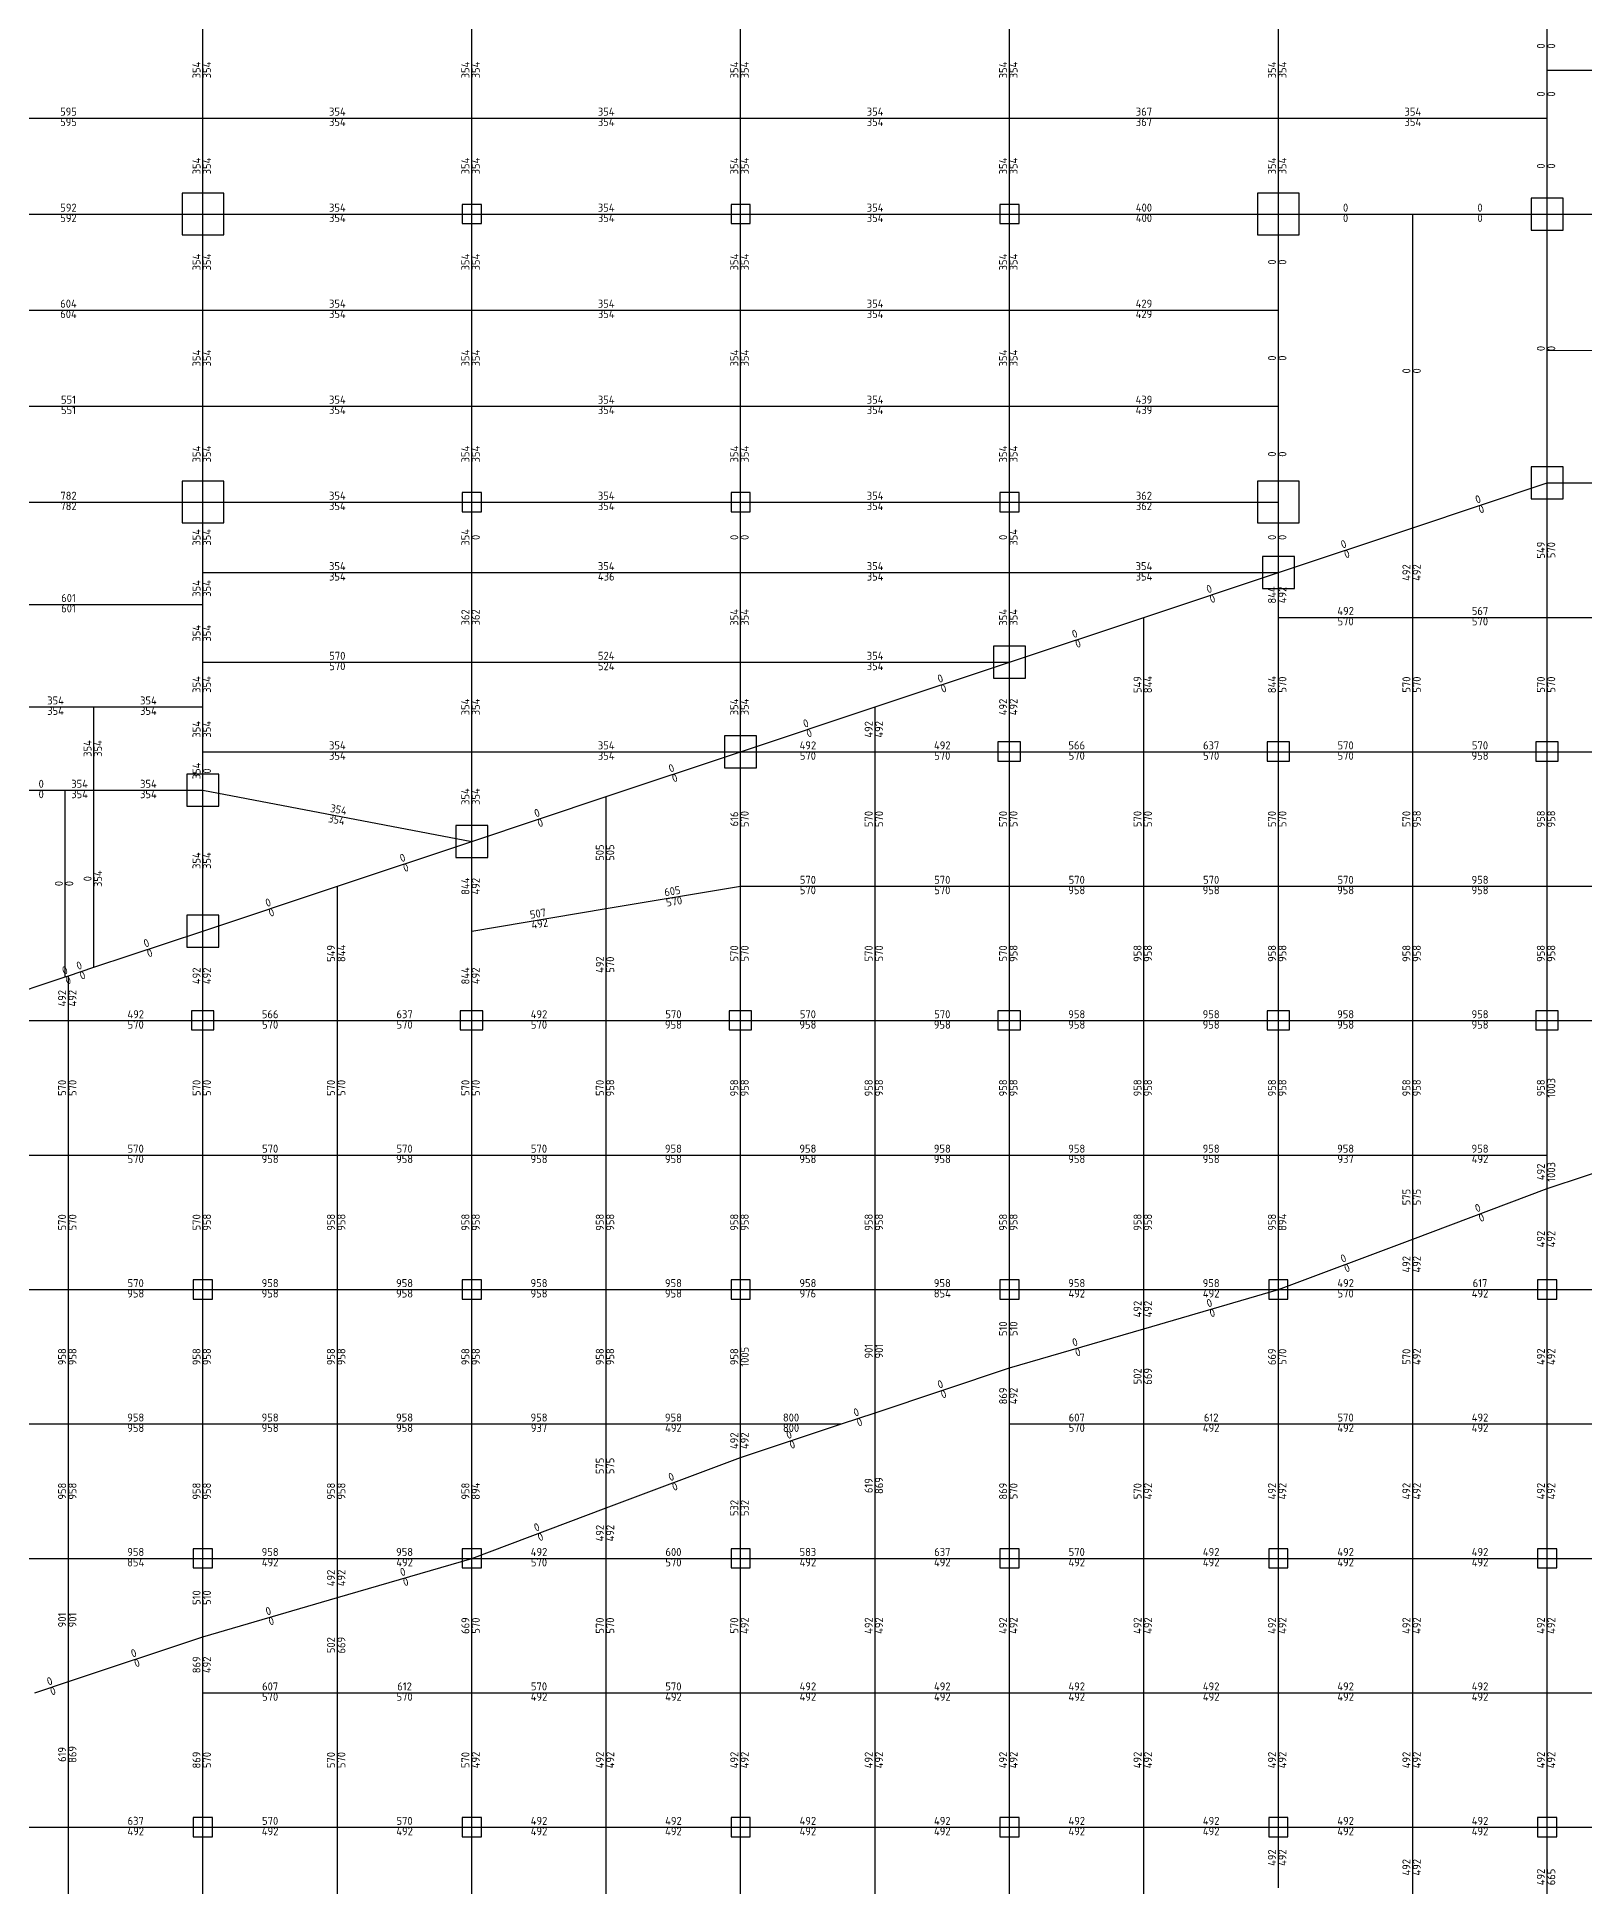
# Model space of a CAD drawing. Header units: millimetres. Extents: x -245177 to 1112891, y -1092030 to 122567.
# Drawn here: x 49805 to 98139, y -8003 to 49765 of the extents above; entities that cross this region are included whole.
import ezdxf
from ezdxf.enums import TextEntityAlignment as Align

# ---------------------------------------------------------------- set-up
doc = ezdxf.new("R2010")
doc.units = ezdxf.units.MM
doc.header["$MEASUREMENT"] = 0
for name, color, linetype in [('13', 4, 'Continuous'), ('dsg', 7, 'Continuous'), ('jiantu', 134, 'Continuous')]:
    doc.layers.add(name, color=color, linetype=linetype)
doc.styles.add('TrueTypeFont', font='yjkeng.shx', dxfattribs={"bigfont": 'yjkchn.shx'})

msp = doc.modelspace()

# ---------------------------------------------------------------- linework, layer by layer
at = {"layer": 'jiantu'}
for p, q in [((54990, 47233), (54990, 50233)), ((63390, 47233), (63390, 50233)), ((71790, 47233), (71790, 50233)), ((80190, 47233), (80190, 50233)), ((88590, 47233), (88590, 50233)), ((96990, 48733), (96990, 50233)), ((96990, 48733), (101190, 48733)), ((96990, 47233), (96990, 48733)), ((46590, 47233), (54990, 47233)), ((54990, 44233), (54990, 47233)), ((54990, 47233), (63390, 47233)), ((63390, 44233), (63390, 47233)), ((63390, 47233), (71790, 47233)), ((71790, 44233), (71790, 47233)), ((71790, 47233), (80190, 47233)), ((80190, 44233), (80190, 47233)), ((80190, 47233), (88590, 47233)), ((88590, 44233), (88590, 47233)), ((88590, 47233), (96990, 47233)), ((96990, 44233), (96990, 47233)), ((46590, 44233), (54990, 44233)), ((54990, 44233), (63390, 44233)), ((54990, 41233), (54990, 44233)), ((63390, 44233), (71790, 44233)), ((63390, 41233), (63390, 44233)), ((71790, 44233), (80190, 44233)), ((71790, 41233), (71790, 44233)), ((80190, 44233), (88590, 44233)), ((80190, 41233), (80190, 44233)), ((88590, 44233), (92790, 44233)), ((88590, 41233), (88590, 44233)), ((92790, 44233), (96990, 44233)), ((92790, 34433), (92790, 44233)), ((96990, 44233), (101190, 44233)), ((96990, 35833), (96990, 44233)), ((46590, 41233), (54990, 41233)), ((54990, 38233), (54990, 41233)), ((54990, 41233), (63390, 41233)), ((63390, 38233), (63390, 41233)), ((63390, 41233), (71790, 41233)), ((71790, 38233), (71790, 41233)), ((71790, 41233), (80190, 41233)), ((80190, 38233), (80190, 41233)), ((80190, 41233), (88590, 41233)), ((88590, 38233), (88590, 41233)), ((97000, 39970), (101190, 39986)), ((46590, 38233), (54990, 38233)), ((54990, 35233), (54990, 38233)), ((54990, 38233), (63390, 38233)), ((63390, 35233), (63390, 38233)), ((63390, 38233), (71790, 38233)), ((71790, 35233), (71790, 38233)), ((71790, 38233), (80190, 38233)), ((80190, 35233), (80190, 38233)), ((80190, 38233), (88590, 38233)), ((88590, 35233), (88590, 38233)), ((92790, 34433), (96990, 35833)), ((96990, 35833), (101190, 35833)), ((96990, 31633), (96990, 35833)), ((46590, 35233), (54990, 35233)), ((54990, 35233), (63390, 35233)), ((54990, 33033), (54990, 35233)), ((63390, 35233), (71790, 35233)), ((63390, 33033), (63390, 35233)), ((71790, 35233), (80190, 35233)), ((71790, 33033), (71790, 35233)), ((80190, 35233), (88590, 35233)), ((80190, 33033), (80190, 35233)), ((88590, 33033), (88590, 35233)), ((88590, 33033), (92790, 34433)), ((92790, 31633), (92790, 34433)), ((54990, 33033), (63390, 33033)), ((54990, 32038), (54990, 33033)), ((63390, 30233), (63390, 33033)), ((63390, 33033), (71790, 33033)), ((71790, 30233), (71790, 33033)), ((71790, 33033), (80190, 33033)), ((80190, 30233), (80190, 33033)), ((80190, 33033), (88590, 33033)), ((84390, 31633), (88590, 33033)), ((88590, 31633), (88590, 33033)), ((46590, 32038), (54990, 32038)), ((54990, 30233), (54990, 32038)), ((80190, 30233), (84390, 31633)), ((84390, 27433), (84390, 31633)), ((88590, 27433), (88590, 31633)), ((88590, 31633), (92790, 31633)), ((92790, 27433), (92790, 31633)), ((92790, 31633), (96990, 31633)), ((96990, 27433), (96990, 31633)), ((96990, 31633), (101190, 31633)), ((54990, 30233), (63390, 30233)), ((54990, 28836), (54990, 30233)), ((63390, 27433), (63390, 30233)), ((63390, 30233), (71790, 30233)), ((71790, 27433), (71790, 30233)), ((71790, 30233), (80190, 30233)), ((75990, 28833), (80190, 30233)), ((80190, 27433), (80190, 30233)), ((49185, 28836), (51585, 28836)), ((51585, 26233), (51585, 28836)), ((51585, 28836), (54990, 28836)), ((54990, 27433), (54990, 28836)), ((71790, 27433), (75990, 28833)), ((75990, 27433), (75990, 28833)), ((54990, 26233), (54990, 27433)), ((54990, 27433), (63390, 27433)), ((63390, 24633), (63390, 27433)), ((63390, 27433), (71790, 27433)), ((67590, 26033), (71790, 27433)), ((71790, 27433), (75990, 27433)), ((71790, 23233), (71790, 27433)), ((75990, 27433), (80190, 27433)), ((75990, 23233), (75990, 27433)), ((80190, 27433), (84390, 27433)), ((80190, 23233), (80190, 27433)), ((84390, 27433), (88590, 27433)), ((84390, 23233), (84390, 27433)), ((88590, 27433), (92790, 27433)), ((88590, 23233), (88590, 27433)), ((92790, 27433), (96990, 27433)), ((92790, 23233), (92790, 27433)), ((96990, 27433), (101190, 27433)), ((96990, 23233), (96990, 27433)), ((49185, 26233), (50690, 26233)), ((50690, 26233), (51585, 26233)), ((50690, 20400), (50690, 26233)), ((51585, 26233), (54990, 26233)), ((51585, 20703), (51585, 26233)), ((54990, 21833), (54990, 26233)), ((54990, 26233), (63390, 24633)), ((63390, 24633), (67590, 26033)), ((67590, 22533), (67590, 26033)), ((59190, 23233), (63390, 24633)), ((63390, 21833), (63390, 24633)), ((54990, 21833), (59190, 23233)), ((59190, 19033), (59190, 23233)), ((67590, 22533), (71790, 23233)), ((71790, 19033), (71790, 23233)), ((71790, 23233), (75990, 23233)), ((75990, 23233), (80190, 23233)), ((75990, 19033), (75990, 23233)), ((80190, 19033), (80190, 23233)), ((80190, 23233), (84390, 23233)), ((84390, 23233), (88590, 23233)), ((84390, 19033), (84390, 23233)), ((88590, 19033), (88590, 23233)), ((88590, 23233), (92790, 23233)), ((92790, 23233), (96990, 23233)), ((92790, 19033), (92790, 23233)), ((96990, 19033), (96990, 23233)), ((96990, 23233), (101190, 23233)), ((63390, 21833), (67590, 22533)), ((67590, 19033), (67590, 22533)), ((51585, 20703), (54990, 21833)), ((54990, 19033), (54990, 21833)), ((63390, 19033), (63390, 21833)), ((46590, 19033), (50690, 20400)), ((50690, 20400), (50790, 20433)), ((50790, 20433), (51585, 20703)), ((50790, 19033), (50790, 20433)), ((46590, 19033), (50790, 19033)), ((50790, 19033), (54990, 19033)), ((50790, 14833), (50790, 19033)), ((54990, 19033), (59190, 19033)), ((54990, 14833), (54990, 19033)), ((59190, 19033), (63390, 19033)), ((59190, 14833), (59190, 19033)), ((63390, 19033), (67590, 19033)), ((63390, 14833), (63390, 19033)), ((67590, 19033), (71790, 19033)), ((67590, 14833), (67590, 19033)), ((71790, 19033), (75990, 19033)), ((71790, 14833), (71790, 19033)), ((75990, 19033), (80190, 19033)), ((75990, 14833), (75990, 19033)), ((80190, 19033), (84390, 19033)), ((80190, 14833), (80190, 19033)), ((84390, 19033), (88590, 19033)), ((84390, 14833), (84390, 19033)), ((88590, 19033), (92790, 19033)), ((88590, 14833), (88590, 19033)), ((92790, 19033), (96990, 19033)), ((92790, 14833), (92790, 19033)), ((96990, 19033), (101190, 19033)), ((96990, 14833), (96990, 19033)), ((96990, 13784), (101190, 15184)), ((46590, 14833), (50790, 14833)), ((50790, 10633), (50790, 14833)), ((50790, 14833), (54990, 14833)), ((54990, 10633), (54990, 14833)), ((54990, 14833), (59190, 14833)), ((59190, 10633), (59190, 14833)), ((59190, 14833), (63390, 14833)), ((63390, 10633), (63390, 14833)), ((63390, 14833), (67590, 14833)), ((67590, 10633), (67590, 14833)), ((67590, 14833), (71790, 14833)), ((71790, 10633), (71790, 14833)), ((71790, 14833), (75990, 14833)), ((75990, 10633), (75990, 14833)), ((75990, 14833), (80190, 14833)), ((80190, 10633), (80190, 14833)), ((80190, 14833), (84390, 14833)), ((84390, 10633), (84390, 14833)), ((84390, 14833), (88590, 14833)), ((88590, 10633), (88590, 14833)), ((88590, 14833), (92790, 14833)), ((92790, 14833), (96990, 14833)), ((92790, 12208), (92790, 14833)), ((96990, 13784), (96990, 14833)), ((92790, 12208), (96990, 13784)), ((96990, 10633), (96990, 13784)), ((88590, 10633), (92790, 12208)), ((92790, 10633), (92790, 12208)), ((46590, 10633), (50790, 10633)), ((50790, 10633), (54990, 10633)), ((50790, 6433), (50790, 10633)), ((54990, 10633), (59190, 10633)), ((54990, 6433), (54990, 10633)), ((59190, 10633), (63390, 10633)), ((59190, 6433), (59190, 10633)), ((63390, 10633), (67590, 10633)), ((63390, 6433), (63390, 10633)), ((67590, 10633), (71790, 10633)), ((67590, 6433), (67590, 10633)), ((71790, 10633), (75990, 10633)), ((71790, 6433), (71790, 10633)), ((75990, 10633), (80190, 10633)), ((75990, 6784), (75990, 10633)), ((80190, 10633), (84390, 10633)), ((80190, 8184), (80190, 10633)), ((84390, 10633), (88590, 10633)), ((84390, 9408), (84390, 10633)), ((84390, 9408), (88590, 10633)), ((88590, 10633), (92790, 10633)), ((88590, 6433), (88590, 10633)), ((92790, 10633), (96990, 10633)), ((92790, 6433), (92790, 10633)), ((96990, 10633), (101190, 10633)), ((96990, 6433), (96990, 10633)), ((80190, 8184), (84390, 9408)), ((84390, 6433), (84390, 9408)), ((75990, 6784), (80190, 8184)), ((80190, 6433), (80190, 8184)), ((46590, 6433), (50790, 6433)), ((50790, 2233), (50790, 6433)), ((50790, 6433), (54990, 6433)), ((54990, 2233), (54990, 6433)), ((54990, 6433), (59190, 6433)), ((59190, 2233), (59190, 6433)), ((59190, 6433), (63390, 6433)), ((63390, 2233), (63390, 6433)), ((63390, 6433), (67590, 6433)), ((67590, 6433), (71790, 6433)), ((67590, 3808), (67590, 6433)), ((71790, 6433), (74938, 6433)), ((71790, 5384), (71790, 6433)), ((71790, 5384), (74938, 6433)), ((74938, 6433), (75990, 6784)), ((75990, 2233), (75990, 6784)), ((80190, 2233), (80190, 6433)), ((80190, 6433), (84390, 6433)), ((84390, 2233), (84390, 6433)), ((84390, 6433), (88590, 6433)), ((88590, 2233), (88590, 6433)), ((88590, 6433), (92790, 6433)), ((92790, 2233), (92790, 6433)), ((92790, 6433), (96990, 6433)), ((96990, 2233), (96990, 6433)), ((96990, 6433), (101190, 6433)), ((67590, 3808), (71790, 5384)), ((71790, 2233), (71790, 5384)), ((63390, 2233), (67590, 3808)), ((67590, 2233), (67590, 3808)), ((46590, 2233), (50790, 2233)), ((50790, 2233), (54990, 2233)), ((50790, -1616), (50790, 2233)), ((54990, 2233), (59190, 2233)), ((54990, -216), (54990, 2233)), ((59190, 2233), (63390, 2233)), ((59190, 1008), (59190, 2233)), ((59190, 1008), (63390, 2233)), ((63390, 2233), (67590, 2233)), ((63390, -1967), (63390, 2233)), ((67590, 2233), (71790, 2233)), ((67590, -1967), (67590, 2233)), ((71790, 2233), (75990, 2233)), ((71790, -1967), (71790, 2233)), ((75990, 2233), (80190, 2233)), ((75990, -1967), (75990, 2233)), ((80190, 2233), (84390, 2233)), ((80190, -1967), (80190, 2233)), ((84390, 2233), (88590, 2233)), ((84390, -1967), (84390, 2233)), ((88590, 2233), (92790, 2233)), ((88590, -1967), (88590, 2233)), ((92790, 2233), (96990, 2233)), ((92790, -1967), (92790, 2233)), ((96990, 2233), (101190, 2233)), ((96990, -1967), (96990, 2233)), ((54990, -216), (59190, 1008)), ((59190, -1967), (59190, 1008)), ((50790, -1616), (54990, -216)), ((54990, -1967), (54990, -216)), ((49738, -1967), (50790, -1616)), ((50790, -6167), (50790, -1616)), ((54990, -6167), (54990, -1967)), ((54990, -1967), (59190, -1967)), ((59190, -6167), (59190, -1967)), ((59190, -1967), (63390, -1967)), ((63390, -6167), (63390, -1967)), ((63390, -1967), (67590, -1967)), ((67590, -6167), (67590, -1967)), ((67590, -1967), (71790, -1967)), ((71790, -6167), (71790, -1967)), ((71790, -1967), (75990, -1967)), ((75990, -6167), (75990, -1967)), ((75990, -1967), (80190, -1967)), ((80190, -6167), (80190, -1967)), ((80190, -1967), (84390, -1967)), ((84390, -6167), (84390, -1967)), ((84390, -1967), (88590, -1967)), ((88590, -6167), (88590, -1967)), ((88590, -1967), (92790, -1967)), ((92790, -6167), (92790, -1967)), ((92790, -1967), (96990, -1967)), ((96990, -6167), (96990, -1967)), ((96990, -1967), (101190, -1967)), ((46590, -6167), (50790, -6167)), ((50790, -6167), (54990, -6167)), ((50790, -10367), (50790, -6167)), ((54990, -6167), (59190, -6167)), ((54990, -10367), (54990, -6167)), ((59190, -6167), (63390, -6167)), ((59190, -10367), (59190, -6167)), ((63390, -6167), (67590, -6167)), ((63390, -10367), (63390, -6167)), ((67590, -6167), (71790, -6167)), ((67590, -10367), (67590, -6167)), ((71790, -6167), (75990, -6167)), ((71790, -10367), (71790, -6167)), ((75990, -6167), (80190, -6167)), ((75990, -10367), (75990, -6167)), ((80190, -6167), (84390, -6167)), ((80190, -10367), (80190, -6167)), ((84390, -6167), (88590, -6167)), ((84390, -10367), (84390, -6167)), ((88590, -6167), (92790, -6167)), ((88590, -8064), (88590, -6167)), ((92790, -6167), (96990, -6167)), ((92790, -8669), (92790, -6167)), ((96990, -6167), (101190, -6167)), ((96990, -9274), (96990, -6167))]:
    msp.add_line(p, q, dxfattribs=at)
at = {"layer": 'jiantu', "color": 54}
for points in [[(55640, 44883), (54340, 44883), (54340, 43583), (55640, 43583)], [(63690, 44533), (63090, 44533), (63090, 43933), (63690, 43933)], [(72090, 44533), (71490, 44533), (71490, 43933), (72090, 43933)], [(80490, 44533), (79890, 44533), (79890, 43933), (80490, 43933)], [(89240, 44883), (87940, 44883), (87940, 43583), (89240, 43583)], [(97490, 44733), (96490, 44733), (96490, 43733), (97490, 43733)], [(55640, 35883), (54340, 35883), (54340, 34583), (55640, 34583)], [(89240, 35883), (87940, 35883), (87940, 34583), (89240, 34583)], [(97490, 36333), (96490, 36333), (96490, 35333), (97490, 35333)], [(63690, 35533), (63090, 35533), (63090, 34933), (63690, 34933)], [(72090, 35533), (71490, 35533), (71490, 34933), (72090, 34933)], [(80490, 35533), (79890, 35533), (79890, 34933), (80490, 34933)], [(89090, 33533), (88090, 33533), (88090, 32533), (89090, 32533)], [(80690, 30733), (79690, 30733), (79690, 29733), (80690, 29733)], [(72290, 27933), (71290, 27933), (71290, 26933), (72290, 26933)], [(80530, 27743), (79830, 27743), (79830, 27143), (80530, 27143)], [(88935, 27743), (88235, 27743), (88235, 27143), (88935, 27143)], [(97335, 27743), (96635, 27743), (96635, 27143), (97335, 27143)], [(55490, 26733), (54490, 26733), (54490, 25733), (55490, 25733)], [(63890, 25133), (62890, 25133), (62890, 24133), (63890, 24133)], [(55490, 22333), (54490, 22333), (54490, 21333), (55490, 21333)], [(55330, 19343), (54630, 19343), (54630, 18743), (55330, 18743)], [(63730, 19343), (63030, 19343), (63030, 18743), (63730, 18743)], [(72130, 19343), (71430, 19343), (71430, 18743), (72130, 18743)], [(80530, 19343), (79830, 19343), (79830, 18743), (80530, 18743)], [(88935, 19343), (88235, 19343), (88235, 18743), (88935, 18743)], [(97335, 19343), (96635, 19343), (96635, 18743), (97335, 18743)], [(55290, 10933), (54690, 10933), (54690, 10333), (55290, 10333)], [(63690, 10933), (63090, 10933), (63090, 10333), (63690, 10333)], [(72090, 10933), (71490, 10933), (71490, 10333), (72090, 10333)], [(80490, 10933), (79890, 10933), (79890, 10333), (80490, 10333)], [(88890, 10933), (88290, 10933), (88290, 10333), (88890, 10333)], [(97290, 10933), (96690, 10933), (96690, 10333), (97290, 10333)], [(55290, 2533), (54690, 2533), (54690, 1933), (55290, 1933)], [(63690, 2533), (63090, 2533), (63090, 1933), (63690, 1933)], [(72090, 2533), (71490, 2533), (71490, 1933), (72090, 1933)], [(80490, 2533), (79890, 2533), (79890, 1933), (80490, 1933)], [(88890, 2533), (88290, 2533), (88290, 1933), (88890, 1933)], [(97290, 2533), (96690, 2533), (96690, 1933), (97290, 1933)], [(55290, -5867), (54690, -5867), (54690, -6467), (55290, -6467)], [(63690, -5867), (63090, -5867), (63090, -6467), (63690, -6467)], [(72090, -5867), (71490, -5867), (71490, -6467), (72090, -6467)], [(80490, -5867), (79890, -5867), (79890, -6467), (80490, -6467)], [(88890, -5867), (88290, -5867), (88290, -6467), (88890, -6467)], [(97290, -5867), (96690, -5867), (96690, -6467), (97290, -6467)]]:
    msp.add_lwpolyline(points, close=True, dxfattribs=at)

# ---------------------------------------------------------------- texts
at = {"layer": '13', "color": 4, "linetype": 'Continuous', "style": 'TrueTypeFont'}
for s, p in [('595', (50790, 47233)), ('592', (50790, 44233)), ('604', (50790, 41233)), ('551', (50790, 38233)), ('782', (50790, 35233)), ('601', (50790, 32038)), ('567', (94890, 31633)), ('570', (59190, 30233)), ('566', (82290, 27433)), ('637', (86490, 27433)), ('570', (90690, 27433)), ('570', (94890, 27433)), ('570', (73890, 23233)), ('570', (78090, 23233)), ('570', (82290, 23233)), ('570', (86490, 23233)), ('570', (90690, 23233)), ('958', (94890, 23233)), ('566', (57090, 19033)), ('637', (61290, 19033)), ('570', (69690, 19033)), ('570', (73890, 19033)), ('570', (78090, 19033)), ('958', (82290, 19033)), ('958', (86490, 19033)), ('958', (90690, 19033)), ('958', (94890, 19033)), ('570', (52890, 14833)), ('570', (57090, 14833)), ('570', (61290, 14833)), ('570', (65490, 14833)), ('958', (69690, 14833)), ('958', (73890, 14833)), ('958', (78090, 14833)), ('958', (82290, 14833)), ('958', (86490, 14833)), ('958', (90690, 14833)), ('958', (94890, 14833)), ('570', (52890, 10633)), ('958', (57090, 10633)), ('958', (61290, 10633)), ('958', (65490, 10633)), ('958', (69690, 10633)), ('958', (73890, 10633)), ('958', (78090, 10633)), ('958', (82290, 10633)), ('958', (86490, 10633)), ('617', (94890, 10633)), ('958', (52890, 6433)), ('958', (57090, 6433)), ('958', (61290, 6433)), ('958', (65490, 6433)), ('958', (69690, 6433)), ('800', (73364, 6433)), ('607', (82290, 6433)), ('612', (86490, 6433)), ('570', (90690, 6433)), ('958', (52890, 2233)), ('958', (57090, 2233)), ('958', (61290, 2233)), ('600', (69690, 2233)), ('583', (73890, 2233)), ('637', (78090, 2233)), ('570', (82290, 2233)), ('607', (57090, -1967)), ('612', (61290, -1967)), ('570', (65490, -1967)), ('570', (69690, -1967)), ('637', (52890, -6167)), ('570', (57090, -6167)), ('570', (61290, -6167))]:
    msp.add_text(s, height=250, dxfattribs=at).set_placement(p, align=Align.BOTTOM_CENTER)
for s, p in [('595', (50790, 47233)), ('592', (50790, 44233)), ('604', (50790, 41233)), ('551', (50790, 38233)), ('782', (50790, 35233)), ('601', (50790, 32038)), ('570', (90690, 31633)), ('570', (94890, 31633)), ('570', (59190, 30233)), ('570', (73890, 27433)), ('570', (78090, 27433)), ('570', (82290, 27433)), ('570', (86490, 27433)), ('570', (90690, 27433)), ('958', (94890, 27433)), ('570', (73890, 23233)), ('570', (78090, 23233)), ('958', (82290, 23233)), ('958', (86490, 23233)), ('958', (90690, 23233)), ('958', (94890, 23233)), ('570', (52890, 19033)), ('570', (57090, 19033)), ('570', (61290, 19033)), ('570', (65490, 19033)), ('958', (69690, 19033)), ('958', (73890, 19033)), ('958', (78090, 19033)), ('958', (82290, 19033)), ('958', (86490, 19033)), ('958', (90690, 19033)), ('958', (94890, 19033)), ('570', (52890, 14833)), ('958', (57090, 14833)), ('958', (61290, 14833)), ('958', (65490, 14833)), ('958', (69690, 14833)), ('958', (73890, 14833)), ('958', (78090, 14833)), ('958', (82290, 14833)), ('958', (86490, 14833)), ('937', (90690, 14833)), ('958', (52890, 10633)), ('958', (57090, 10633)), ('958', (61290, 10633)), ('958', (65490, 10633)), ('958', (69690, 10633)), ('976', (73890, 10633)), ('854', (78090, 10633)), ('570', (90690, 10633)), ('958', (52890, 6433)), ('958', (57090, 6433)), ('958', (61290, 6433)), ('937', (65490, 6433)), ('800', (73364, 6433)), ('570', (82290, 6433)), ('854', (52890, 2233)), ('570', (65490, 2233)), ('570', (69690, 2233)), ('570', (57090, -1967)), ('570', (61290, -1967))]:
    msp.add_text(s, height=250, dxfattribs=at).set_placement(p, align=Align.TOP_CENTER)
for s, rotation, p in [('549', 90, (96990, 33733)), ('844', 90, (88590, 32333)), ('549', 90, (84390, 29533)), ('844', 90, (88590, 29533)), ('570', 90, (92790, 29533)), ('570', 90, (96990, 29533)), ('616', 90, (71790, 25333)), ('570', 90, (75990, 25333)), ('570', 90, (80190, 25333)), ('570', 90, (84390, 25333)), ('570', 90, (88590, 25333)), ('570', 90, (92790, 25333)), ('958', 90, (96990, 25333)), ('844', 90, (63390, 23233)), ('605', 9.46232, (69690, 22883)), ('549', 90, (59190, 21133)), ('570', 90, (71790, 21133)), ('570', 90, (75990, 21133)), ('570', 90, (80190, 21133)), ('958', 90, (84390, 21133)), ('958', 90, (88590, 21133)), ('958', 90, (92790, 21133)), ('958', 90, (96990, 21133)), ('844', 90, (63390, 20433)), ('570', 90, (50790, 16933)), ('570', 90, (54990, 16933)), ('570', 90, (59190, 16933)), ('570', 90, (63390, 16933)), ('570', 90, (67590, 16933)), ('958', 90, (71790, 16933)), ('958', 90, (75990, 16933)), ('958', 90, (80190, 16933)), ('958', 90, (84390, 16933)), ('958', 90, (88590, 16933)), ('958', 90, (92790, 16933)), ('958', 90, (96990, 16933)), ('575', 90, (92790, 13521)), ('570', 90, (50790, 12733)), ('570', 90, (54990, 12733)), ('958', 90, (59190, 12733)), ('958', 90, (63390, 12733)), ('958', 90, (67590, 12733)), ('958', 90, (71790, 12733)), ('958', 90, (75990, 12733)), ('958', 90, (80190, 12733)), ('958', 90, (84390, 12733)), ('958', 90, (88590, 12733)), ('958', 90, (50790, 8533)), ('958', 90, (54990, 8533)), ('958', 90, (59190, 8533)), ('958', 90, (63390, 8533)), ('958', 90, (67590, 8533)), ('958', 90, (71790, 8533)), ('901', 90, (75990, 8708)), ('669', 90, (88590, 8533)), ('570', 90, (92790, 8533)), ('869', 90, (80190, 7308)), ('575', 90, (67590, 5121)), ('619', 90, (75990, 4508)), ('958', 90, (50790, 4333)), ('958', 90, (54990, 4333)), ('958', 90, (59190, 4333)), ('958', 90, (63390, 4333)), ('869', 90, (80190, 4333)), ('570', 90, (84390, 4333)), ('532', 90, (71790, 3808)), ('901', 90, (50790, 308)), ('669', 90, (63390, 133)), ('570', 90, (67590, 133)), ('570', 90, (71790, 133)), ('869', 90, (54990, -1092)), ('619', 90, (50790, -3892)), ('869', 90, (54990, -4067)), ('570', 90, (59190, -4067)), ('570', 90, (63390, -4067))]:
    msp.add_text(s, height=250, rotation=rotation, dxfattribs=at).set_placement(p, align=Align.BOTTOM_CENTER)
for s, rotation, p in [('570', 90, (96990, 33733)), ('844', 90, (84390, 29533)), ('570', 90, (88590, 29533)), ('570', 90, (92790, 29533)), ('570', 90, (96990, 29533)), ('570', 90, (71790, 25333)), ('570', 90, (75990, 25333)), ('570', 90, (80190, 25333)), ('570', 90, (84390, 25333)), ('570', 90, (88590, 25333)), ('958', 90, (92790, 25333)), ('958', 90, (96990, 25333)), ('570', 9.46232, (69690, 22883)), ('844', 90, (59190, 21133)), ('570', 90, (67590, 20783)), ('570', 90, (71790, 21133)), ('570', 90, (75990, 21133)), ('958', 90, (80190, 21133)), ('958', 90, (84390, 21133)), ('958', 90, (88590, 21133)), ('958', 90, (92790, 21133)), ('958', 90, (96990, 21133)), ('570', 90, (50790, 16933)), ('570', 90, (54990, 16933)), ('570', 90, (59190, 16933)), ('570', 90, (63390, 16933)), ('958', 90, (67590, 16933)), ('958', 90, (71790, 16933)), ('958', 90, (75990, 16933)), ('958', 90, (80190, 16933)), ('958', 90, (84390, 16933)), ('958', 90, (88590, 16933)), ('958', 90, (92790, 16933)), ('1003', 90, (96990, 16933)), ('1003', 90, (96990, 14308)), ('575', 90, (92790, 13521)), ('570', 90, (50790, 12733)), ('958', 90, (54990, 12733)), ('958', 90, (59190, 12733)), ('958', 90, (63390, 12733)), ('958', 90, (67590, 12733)), ('958', 90, (71790, 12733)), ('958', 90, (75990, 12733)), ('958', 90, (80190, 12733)), ('958', 90, (84390, 12733)), ('894', 90, (88590, 12733)), ('958', 90, (50790, 8533)), ('958', 90, (54990, 8533)), ('958', 90, (59190, 8533)), ('958', 90, (63390, 8533)), ('958', 90, (67590, 8533)), ('1005', 90, (71790, 8533)), ('901', 90, (75990, 8708)), ('570', 90, (88590, 8533)), ('669', 90, (84390, 7921)), ('575', 90, (67590, 5121)), ('869', 90, (75990, 4508)), ('958', 90, (50790, 4333)), ('958', 90, (54990, 4333)), ('958', 90, (59190, 4333)), ('894', 90, (63390, 4333)), ('570', 90, (80190, 4333)), ('532', 90, (71790, 3808)), ('901', 90, (50790, 308)), ('570', 90, (63390, 133)), ('570', 90, (67590, 133)), ('669', 90, (59190, -479)), ('869', 90, (50790, -3892)), ('570', 90, (54990, -4067)), ('570', 90, (59190, -4067)), ('665', 90, (96990, -7721))]:
    msp.add_text(s, height=250, rotation=rotation, dxfattribs=at).set_placement(p, align=Align.TOP_CENTER)
at = {"layer": 'dsg', "color": 1, "linetype": 'Continuous', "style": 'TrueTypeFont'}
for s, rotation, p in [('0', 90, (96990, 49483)), ('354', 90, (54990, 48733)), ('354', 90, (63390, 48733)), ('354', 90, (71790, 48733)), ('354', 90, (80190, 48733)), ('354', 90, (88590, 48733)), ('0', 90, (96990, 47983)), ('354', 90, (54990, 45733)), ('354', 90, (63390, 45733)), ('354', 90, (71790, 45733)), ('354', 90, (80190, 45733)), ('354', 90, (88590, 45733)), ('0', 90, (96990, 45733)), ('354', 90, (54990, 42733)), ('354', 90, (63390, 42733)), ('354', 90, (71790, 42733)), ('354', 90, (80190, 42733)), ('0', 90, (88590, 42733)), ('354', 90, (54990, 39733)), ('354', 90, (63390, 39733)), ('354', 90, (71790, 39733)), ('354', 90, (80190, 39733)), ('0', 90, (96990, 40033)), ('0', 90, (88590, 39733)), ('0', 90, (92790, 39333)), ('354', 90, (54990, 36733)), ('354', 90, (63390, 36733)), ('354', 90, (71790, 36733)), ('354', 90, (80190, 36733)), ('0', 90, (88590, 36733)), ('0', 18.43495, (94890, 35133)), ('354', 90, (54990, 34133)), ('354', 90, (63390, 34133)), ('0', 90, (71790, 34133)), ('0', 90, (80190, 34133)), ('0', 90, (88590, 34133)), ('0', 18.43495, (90690, 33733)), ('492', 90, (92790, 33033)), ('354', 90, (54990, 32536)), ('0', 18.43495, (86490, 32333)), ('362', 90, (63390, 31633)), ('354', 90, (71790, 31633)), ('354', 90, (80190, 31633)), ('354', 90, (54990, 31136)), ('0', 18.43495, (82290, 30933)), ('354', 90, (54990, 29535)), ('0', 18.43495, (78090, 29533)), ('354', 90, (63390, 28833)), ('354', 90, (71790, 28833)), ('492', 90, (80190, 28833)), ('354', 90, (54990, 28135)), ('0', 18.43495, (73890, 28133)), ('492', 90, (75990, 28133)), ('354', 90, (51585, 27535)), ('354', 90, (54990, 26833)), ('0', 18.43495, (69690, 26733)), ('354', 90, (63390, 26033)), ('354', 349.2157, (59190, 25433)), ('0', 18.43495, (65490, 25333)), ('354', 90, (54990, 24033)), ('505', 90, (67590, 24283)), ('0', 18.43495, (61290, 23933)), ('0', 90, (50690, 23316)), ('0', 90, (51585, 23468)), ('0', 18.43495, (57090, 22533)), ('507', 9.46232, (65490, 22183)), ('0', 18.35792, (53287, 21268)), ('0', 18.76396, (51187, 20568)), ('492', 90, (67590, 20783)), ('0', 18.43495, (50740, 20416)), ('492', 90, (54990, 20433)), ('492', 90, (50790, 19733)), ('492', 90, (96990, 14308)), ('0', 20.5586, (94890, 12996)), ('492', 90, (96990, 12208)), ('0', 20.5586, (90690, 11421)), ('492', 90, (92790, 11421)), ('492', 90, (84390, 10021)), ('0', 16.25751, (86490, 10021)), ('510', 90, (80190, 9408)), ('0', 16.25751, (82290, 8796)), ('492', 90, (96990, 8533)), ('502', 90, (84390, 7921)), ('0', 18.43495, (78090, 7484)), ('0', 18.43495, (75464, 6608)), ('492', 90, (71790, 5908)), ('0', 18.43495, (73364, 5908)), ('0', 20.5586, (69690, 4596)), ('492', 90, (88590, 4333)), ('492', 90, (92790, 4333)), ('492', 90, (96990, 4333)), ('0', 20.5586, (65490, 3021)), ('492', 90, (67590, 3021)), ('492', 90, (59190, 1621)), ('0', 16.25751, (61290, 1621)), ('510', 90, (54990, 1008)), ('0', 16.25751, (57090, 396)), ('492', 90, (75990, 133)), ('492', 90, (80190, 133)), ('492', 90, (84390, 133)), ('492', 90, (88590, 133)), ('492', 90, (92790, 133)), ('492', 90, (96990, 133)), ('502', 90, (59190, -479)), ('0', 18.43495, (52890, -916)), ('0', 18.43495, (50264, -1792)), ('492', 90, (67590, -4067)), ('492', 90, (71790, -4067)), ('492', 90, (75990, -4067)), ('492', 90, (80190, -4067)), ('492', 90, (84390, -4067)), ('492', 90, (88590, -4067)), ('492', 90, (92790, -4067)), ('492', 90, (96990, -4067)), ('492', 90, (88590, -7116)), ('492', 90, (92790, -7418)), ('492', 90, (96990, -7721))]:
    msp.add_text(s, height=250, rotation=rotation, dxfattribs=at).set_placement(p, align=Align.BOTTOM_CENTER)
for s, rotation, p in [('0', 90, (96990, 49483)), ('354', 90, (54990, 48733)), ('354', 90, (63390, 48733)), ('354', 90, (71790, 48733)), ('354', 90, (80190, 48733)), ('354', 90, (88590, 48733)), ('0', 90, (96990, 47983)), ('354', 90, (54990, 45733)), ('354', 90, (63390, 45733)), ('354', 90, (71790, 45733)), ('354', 90, (80190, 45733)), ('354', 90, (88590, 45733)), ('0', 90, (96990, 45733)), ('354', 90, (54990, 42733)), ('354', 90, (63390, 42733)), ('354', 90, (71790, 42733)), ('354', 90, (80190, 42733)), ('0', 90, (88590, 42733)), ('354', 90, (54990, 39733)), ('354', 90, (63390, 39733)), ('354', 90, (71790, 39733)), ('354', 90, (80190, 39733)), ('0', 90, (96990, 40033)), ('0', 90, (88590, 39733)), ('0', 90, (92790, 39333)), ('354', 90, (54990, 36733)), ('354', 90, (63390, 36733)), ('354', 90, (71790, 36733)), ('354', 90, (80190, 36733)), ('0', 90, (88590, 36733)), ('0', 18.43495, (94890, 35133)), ('354', 90, (54990, 34133)), ('0', 90, (63390, 34133)), ('0', 90, (71790, 34133)), ('354', 90, (80190, 34133)), ('0', 90, (88590, 34133)), ('0', 18.43495, (90690, 33733)), ('492', 90, (92790, 33033)), ('354', 90, (54990, 32536)), ('492', 90, (88590, 32333)), ('362', 90, (63390, 31633)), ('354', 90, (71790, 31633)), ('354', 90, (80190, 31633)), ('0', 18.43495, (86490, 32333)), ('354', 90, (54990, 31136)), ('0', 18.43495, (82290, 30933)), ('354', 90, (54990, 29535)), ('0', 18.43495, (78090, 29533)), ('354', 90, (63390, 28833)), ('354', 90, (71790, 28833)), ('492', 90, (80190, 28833)), ('354', 90, (54990, 28135)), ('492', 90, (75990, 28133)), ('354', 90, (51585, 27535)), ('0', 18.43495, (73890, 28133)), ('0', 90, (54990, 26833)), ('0', 18.43495, (69690, 26733)), ('354', 90, (63390, 26033)), ('354', 349.2157, (59190, 25433)), ('0', 18.43495, (65490, 25333)), ('354', 90, (54990, 24033)), ('505', 90, (67590, 24283)), ('354', 90, (51585, 23468)), ('0', 18.43495, (61290, 23933)), ('0', 90, (50690, 23316)), ('492', 90, (63390, 23233)), ('0', 18.43495, (57090, 22533)), ('492', 9.46232, (65490, 22183)), ('0', 18.35792, (53287, 21268)), ('0', 18.43495, (50740, 20416)), ('0', 18.76396, (51187, 20568)), ('492', 90, (54990, 20433)), ('492', 90, (63390, 20433)), ('492', 90, (50790, 19733)), ('0', 20.5586, (94890, 12996)), ('492', 90, (96990, 12208)), ('492', 90, (92790, 11421)), ('0', 20.5586, (90690, 11421)), ('492', 90, (84390, 10021)), ('0', 16.25751, (86490, 10021)), ('510', 90, (80190, 9408)), ('0', 16.25751, (82290, 8796)), ('492', 90, (92790, 8533)), ('492', 90, (96990, 8533)), ('492', 90, (80190, 7308)), ('0', 18.43495, (78090, 7484)), ('0', 18.43495, (75464, 6608)), ('492', 90, (71790, 5908)), ('0', 18.43495, (73364, 5908)), ('0', 20.5586, (69690, 4596)), ('492', 90, (84390, 4333)), ('492', 90, (88590, 4333)), ('492', 90, (92790, 4333)), ('492', 90, (96990, 4333)), ('0', 20.5586, (65490, 3021)), ('492', 90, (67590, 3021)), ('492', 90, (59190, 1621)), ('510', 90, (54990, 1008)), ('0', 16.25751, (61290, 1621)), ('0', 16.25751, (57090, 396)), ('492', 90, (71790, 133)), ('492', 90, (75990, 133)), ('492', 90, (80190, 133)), ('492', 90, (84390, 133)), ('492', 90, (88590, 133)), ('492', 90, (92790, 133)), ('492', 90, (96990, 133)), ('0', 18.43495, (52890, -916)), ('492', 90, (54990, -1092)), ('0', 18.43495, (50264, -1792)), ('492', 90, (63390, -4067)), ('492', 90, (67590, -4067)), ('492', 90, (71790, -4067)), ('492', 90, (75990, -4067)), ('492', 90, (80190, -4067)), ('492', 90, (84390, -4067)), ('492', 90, (88590, -4067)), ('492', 90, (92790, -4067)), ('492', 90, (96990, -4067)), ('492', 90, (88590, -7116)), ('492', 90, (92790, -7418))]:
    msp.add_text(s, height=250, rotation=rotation, dxfattribs=at).set_placement(p, align=Align.TOP_CENTER)
for s, p in [('354', (59190, 47233)), ('354', (67590, 47233)), ('354', (75990, 47233)), ('367', (84390, 47233)), ('354', (92790, 47233)), ('354', (59190, 44233)), ('354', (67590, 44233)), ('354', (75990, 44233)), ('400', (84390, 44233)), ('0', (90690, 44233)), ('0', (94890, 44233)), ('354', (59190, 41233)), ('354', (67590, 41233)), ('354', (75990, 41233)), ('429', (84390, 41233)), ('354', (59190, 38233)), ('354', (67590, 38233)), ('354', (75990, 38233)), ('439', (84390, 38233)), ('354', (59190, 35233)), ('354', (67590, 35233)), ('354', (75990, 35233)), ('362', (84390, 35233)), ('354', (59190, 33033)), ('354', (67590, 33033)), ('354', (75990, 33033)), ('354', (84390, 33033)), ('492', (90690, 31633)), ('524', (67590, 30233)), ('354', (75990, 30233)), ('354', (50385, 28836)), ('354', (53287, 28836)), ('354', (59190, 27433)), ('354', (67590, 27433)), ('492', (73890, 27433)), ('492', (78090, 27433)), ('0', (49937, 26233)), ('354', (51137, 26233)), ('354', (53287, 26233)), ('492', (52890, 19033)), ('492', (65490, 19033)), ('492', (90690, 10633)), ('492', (94890, 6433)), ('492', (65490, 2233)), ('492', (86490, 2233)), ('492', (90690, 2233)), ('492', (94890, 2233)), ('492', (73890, -1967)), ('492', (78090, -1967)), ('492', (82290, -1967)), ('492', (86490, -1967)), ('492', (90690, -1967)), ('492', (94890, -1967)), ('492', (65490, -6167)), ('492', (69690, -6167)), ('492', (73890, -6167)), ('492', (78090, -6167)), ('492', (82290, -6167)), ('492', (86490, -6167)), ('492', (90690, -6167)), ('492', (94890, -6167))]:
    msp.add_text(s, height=250, dxfattribs=at).set_placement(p, align=Align.BOTTOM_CENTER)
for s, p in [('354', (59190, 47233)), ('354', (67590, 47233)), ('354', (75990, 47233)), ('367', (84390, 47233)), ('354', (92790, 47233)), ('354', (59190, 44233)), ('354', (67590, 44233)), ('354', (75990, 44233)), ('400', (84390, 44233)), ('0', (90690, 44233)), ('0', (94890, 44233)), ('354', (59190, 41233)), ('354', (67590, 41233)), ('354', (75990, 41233)), ('429', (84390, 41233)), ('354', (59190, 38233)), ('354', (67590, 38233)), ('354', (75990, 38233)), ('439', (84390, 38233)), ('354', (59190, 35233)), ('354', (67590, 35233)), ('354', (75990, 35233)), ('362', (84390, 35233)), ('354', (59190, 33033)), ('436', (67590, 33033)), ('354', (75990, 33033)), ('354', (84390, 33033)), ('524', (67590, 30233)), ('354', (75990, 30233)), ('354', (50385, 28836)), ('354', (53287, 28836)), ('354', (59190, 27433)), ('354', (67590, 27433)), ('0', (49937, 26233)), ('354', (51137, 26233)), ('354', (53287, 26233)), ('492', (94890, 14833)), ('492', (82290, 10633)), ('492', (86490, 10633)), ('492', (94890, 10633)), ('492', (69690, 6433)), ('492', (86490, 6433)), ('492', (90690, 6433)), ('492', (94890, 6433)), ('492', (57090, 2233)), ('492', (61290, 2233)), ('492', (73890, 2233)), ('492', (78090, 2233)), ('492', (82290, 2233)), ('492', (86490, 2233)), ('492', (90690, 2233)), ('492', (94890, 2233)), ('492', (65490, -1967)), ('492', (69690, -1967)), ('492', (73890, -1967)), ('492', (78090, -1967)), ('492', (82290, -1967)), ('492', (86490, -1967)), ('492', (90690, -1967)), ('492', (94890, -1967)), ('492', (52890, -6167)), ('492', (57090, -6167)), ('492', (61290, -6167)), ('492', (65490, -6167)), ('492', (69690, -6167)), ('492', (73890, -6167)), ('492', (78090, -6167)), ('492', (82290, -6167)), ('492', (86490, -6167)), ('492', (90690, -6167)), ('492', (94890, -6167))]:
    msp.add_text(s, height=250, dxfattribs=at).set_placement(p, align=Align.TOP_CENTER)

doc.saveas('drawing.dxf')
